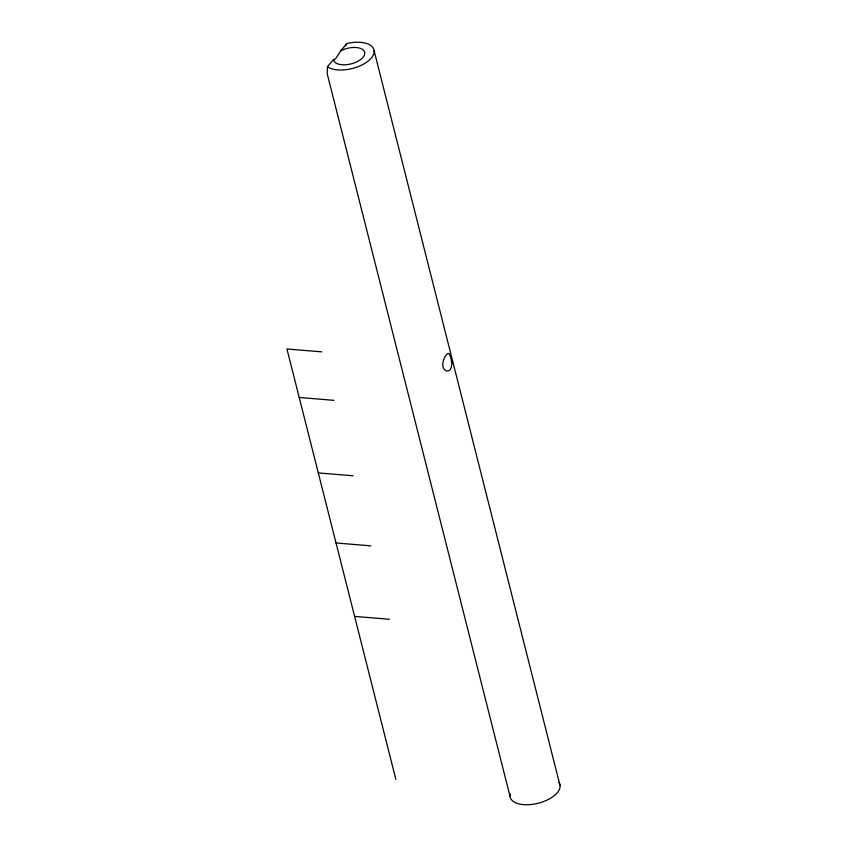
<?xml version="1.0" encoding="UTF-8"?>
<svg xmlns="http://www.w3.org/2000/svg" width="847" height="847" viewBox="0 0 847 847"><rect width="100%" height="100%" fill="white"/><g stroke="black" fill="none" stroke-linecap="round" stroke-linejoin="round"><path stroke-width="1.27" d="M327.503 66.669L328.022 67.146A25.643 12.79 -14.2 0 0 371.378 57.967A25.643 12.79 -14.2 0 0 347.937 43.282L346.741 43.621L340.759 50.788L336.015 58.21L334.417 59.682L333.485 59.555L327.503 66.669L327.175 73.668L509.989 796.169M345.692 45.844L346.741 43.621M340.653 50.831L344.348 49.232A16.029 7.994 -14.2 0 1 364.03 50.852A16.029 7.994 -14.2 0 1 353.866 63.038A16.029 7.994 -14.2 0 1 334.184 61.408L333.464 59.449M321.733 351.854L286.942 348.985L395.856 779.399M299.213 397.476L334.004 400.345M318.303 472.922L353.093 475.792M336.026 542.969L370.827 545.839M354.607 616.394L389.398 619.263M374.141 50.831L560.058 785.571M558.904 782.427A25.643 12.79 -14.2 0 1 537.284 803.475A25.643 12.79 -14.2 0 1 510.169 793.851M451.811 363.458L451.79 364.125A8.936 3.515 -89.9 0 1 450.255 369.694A8.936 5.177 -80 0 1 446.2 370.817C442.113 369.101 442.166 363.882 443.542 360.335A8.936 5.177 -80 0 1 446.507 354.882A8.936 3.515 -89.9 0 1 449.132 353.644L450.795 357.423L451.811 363.458"/></g></svg>
